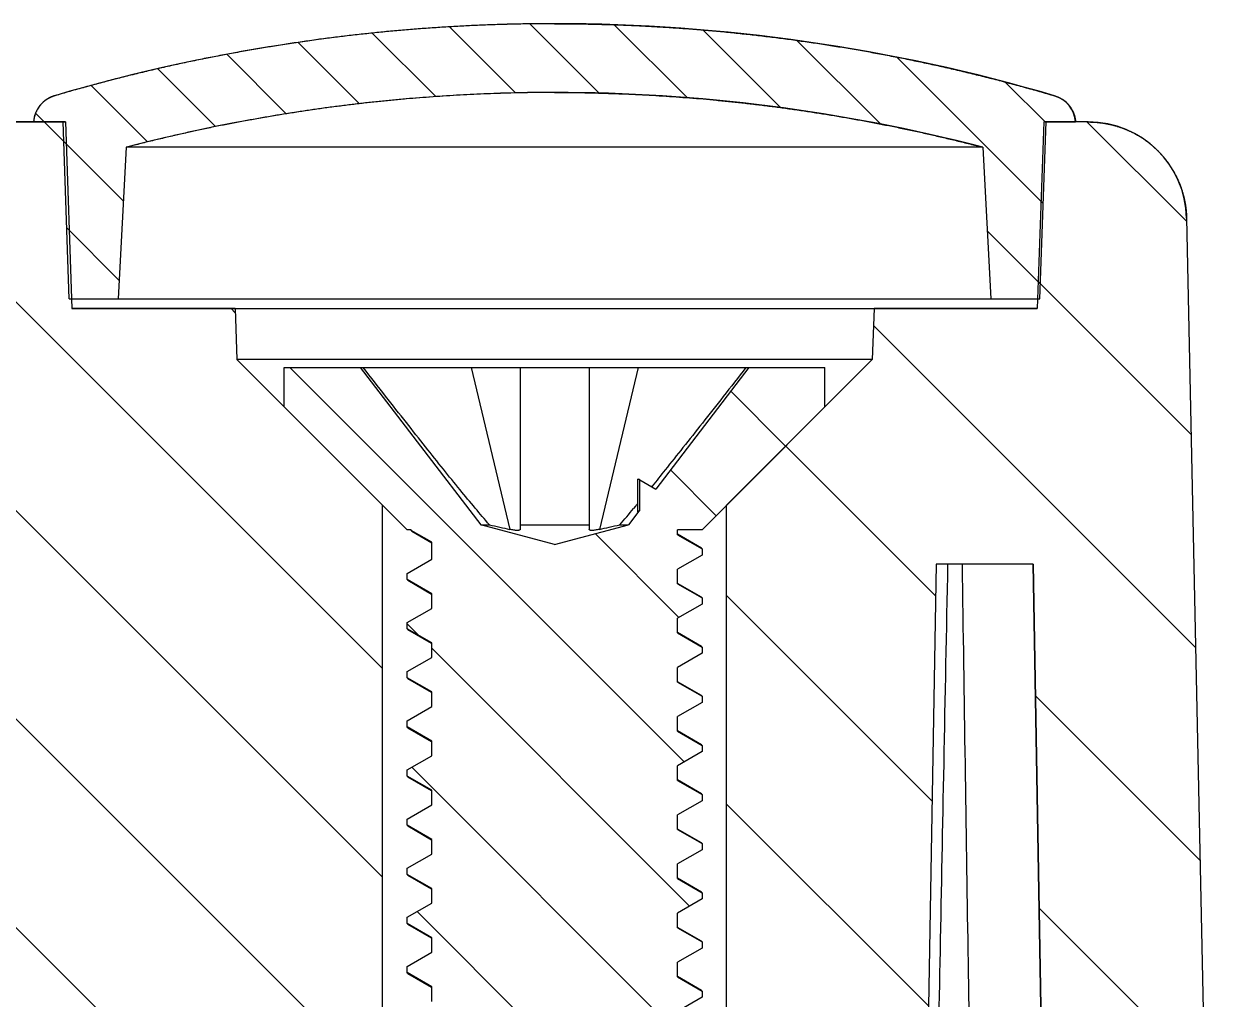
# Model space of a CAD drawing. Header units: millimetres. Extents: x 1034 to 1636, y -2154 to -1937.
# Drawn here: x 1576.91 to 1588.97, y -2090.24 to -2080.31 of the extents above; entities that cross this region are included whole.
import ezdxf

# ---------------------------------------------------------------- set-up
doc = ezdxf.new("R2010")
doc.units = ezdxf.units.MM

msp = doc.modelspace()

# ---------------------------------------------------------------- hatches: boundary and pattern name
h = msp.add_hatch()
h.set_pattern_fill('DEFAULT__5', color=5, scale=0.6, angle=-45, style=0, pattern_type=0)
h.set_pattern_definition([(315, (1092.53877, -1138.53397), (0.42426407, 0.42426407), [])])
edge = h.paths.add_edge_path()
edge.add_spline(control_points=[(1582.307, -2080.314), (1580.582, -2080.314), (1578.875, -2080.56), (1577.221, -2081.048)], knot_values=[0, 0, 0, 0, 1, 1, 1, 1], weights=[1, 0.993175, 0.993175, 1], degree=3, periodic=0)
edge.add_spline(control_points=[(1582.307, -2080.314), (1584.031, -2080.314), (1585.738, -2080.56), (1587.392, -2081.048)], knot_values=[0, 0, 0, 0, 1, 1, 1, 1], weights=[1, 0.993175, 0.993175, 1], degree=3, periodic=0)
edge.add_spline(control_points=[(1587.392, -2081.048), (1587.516, -2081.084), (1587.597, -2081.185), (1587.607, -2081.314)], knot_values=[0, 0, 0, 0, 1, 1, 1, 1], weights=[1, 0.880922, 0.880922, 1], degree=3, periodic=0)
edge.add_line((1587.307, -2081.314), (1587.607, -2081.314))
edge.add_line((1587.244, -2083.114), (1587.307, -2081.314))
edge.add_line((1586.744, -2083.114), (1587.244, -2083.114))
edge.add_line((1586.663, -2081.572), (1586.744, -2083.114))
edge.add_spline(control_points=[(1582.307, -2081.014), (1583.778, -2081.014), (1585.238, -2081.201), (1586.663, -2081.572)], knot_values=[0, 0, 0, 0, 1, 1, 1, 1], weights=[1, 0.994608, 0.994608, 1], degree=3, periodic=0)
edge.add_spline(control_points=[(1582.307, -2081.014), (1580.835, -2081.014), (1579.375, -2081.201), (1577.95, -2081.572)], knot_values=[0, 0, 0, 0, 1, 1, 1, 1], weights=[1, 0.994608, 0.994608, 1], degree=3, periodic=0)
edge.add_line((1577.95, -2081.572), (1577.869, -2083.114))
edge.add_line((1577.369, -2083.114), (1577.869, -2083.114))
edge.add_line((1577.369, -2083.114), (1577.307, -2081.314))
edge.add_line((1577.007, -2081.314), (1577.307, -2081.314))
edge.add_spline(control_points=[(1577.221, -2081.048), (1577.097, -2081.084), (1577.016, -2081.185), (1577.007, -2081.314)], knot_values=[0, 0, 0, 0, 1, 1, 1, 1], weights=[1, 0.880922, 0.880922, 1], degree=3, periodic=0)
h = msp.add_hatch()
h.set_pattern_fill('DEFAULT__9', color=5, scale=1.5, angle=-45, style=0, pattern_type=0)
h.set_pattern_definition([(315, (1092.5388, -1138.534), (1.0606602, 1.0606602), [])])
edge = h.paths.add_edge_path()
edge.add_line((1588.967, -2093.314), (1587.307, -2093.314))
edge.add_line((1587.176, -2085.814), (1587.307, -2093.314))
edge.add_line((1587.176, -2085.814), (1586.187, -2085.814))
edge.add_line((1586.187, -2085.814), (1586.057, -2093.314))
edge.add_line((1586.057, -2093.314), (1584.057, -2093.314))
edge.add_line((1584.057, -2093.314), (1584.057, -2085.214))
edge.add_line((1584.057, -2085.214), (1585.538, -2083.732))
edge.add_line((1585.557, -2083.214), (1585.538, -2083.732))
edge.add_line((1587.216, -2083.214), (1585.557, -2083.214))
edge.add_line((1587.282, -2081.314), (1587.216, -2083.214))
edge.add_line((1587.736, -2081.314), (1587.282, -2081.314))
edge.add_spline(control_points=[(1587.736, -2081.314), (1588.312, -2081.314), (1588.724, -2081.717), (1588.736, -2082.293)], knot_values=[0, 0, 0, 0, 1, 1, 1, 1], weights=[1, 0.809648, 0.809648, 1], degree=3, periodic=0)
edge.add_line((1588.736, -2082.293), (1588.967, -2093.314))
edge = h.paths.add_edge_path()
edge.add_line((1580.557, -2093.314), (1579.407, -2093.314))
edge.add_line((1579.363, -2090.814), (1579.407, -2093.314))
edge.add_line((1579.363, -2090.814), (1577.75, -2090.814))
edge.add_line((1577.75, -2090.814), (1577.707, -2093.314))
edge.add_line((1577.707, -2093.314), (1576.807, -2093.314))
edge.add_line((1576.724, -2083.814), (1576.807, -2093.314))
edge.add_line((1576.724, -2083.814), (1574.957, -2083.814))
edge.add_line((1574.957, -2083.814), (1574.957, -2081.314))
edge.add_line((1577.331, -2081.314), (1574.957, -2081.314))
edge.add_line((1577.331, -2081.314), (1577.397, -2083.214))
edge.add_line((1579.057, -2083.214), (1577.397, -2083.214))
edge.add_line((1579.057, -2083.214), (1579.075, -2083.732))
edge.add_line((1580.557, -2085.214), (1579.075, -2083.732))
edge.add_line((1580.557, -2093.314), (1580.557, -2085.214))
edge = h.paths.add_edge_path()
edge.add_line((1574.957, -2083.814), (1574.957, -2081.314))
edge.add_line((1574.957, -2083.814), (1574.957, -2081.314))
edge = h.paths.add_edge_path()
edge.add_line((1574.957, -2081.314), (1555.807, -2081.314))
edge.add_line((1574.957, -2083.814), (1574.957, -2081.314))
edge.add_line((1574.957, -2083.814), (1555.807, -2083.814))
edge.add_line((1555.807, -2083.814), (1555.807, -2081.314))
edge = h.paths.add_edge_path()
edge.add_line((1555.807, -2083.814), (1555.807, -2081.314))
edge.add_line((1555.807, -2083.814), (1555.807, -2081.314))
edge = h.paths.add_edge_path()
edge.add_line((1502.647, -2093.314), (1504.207, -2093.314))
edge.add_line((1502.877, -2082.293), (1502.647, -2093.314))
edge.add_spline(control_points=[(1503.877, -2081.314), (1503.301, -2081.314), (1502.889, -2081.717), (1502.877, -2082.293)], knot_values=[0, 0, 0, 0, 1, 1, 1, 1], weights=[1, 0.809648, 0.809648, 1], degree=3, periodic=0)
edge.add_line((1503.877, -2081.314), (1555.807, -2081.314))
edge.add_line((1555.807, -2083.814), (1555.807, -2081.314))
edge.add_line((1506.889, -2083.814), (1555.807, -2083.814))
edge.add_line((1506.889, -2083.814), (1506.807, -2093.314))
edge.add_line((1505.907, -2093.314), (1506.807, -2093.314))
edge.add_line((1505.863, -2090.814), (1505.907, -2093.314))
edge.add_line((1504.25, -2090.814), (1505.863, -2090.814))
edge.add_line((1504.25, -2090.814), (1504.207, -2093.314))
h = msp.add_hatch()
h.set_pattern_fill('DEFAULT__6', color=5, angle=-45, style=0, pattern_type=0)
h.set_pattern_definition([(315, (1092.5388, -1138.534), (0.7071068, 0.7071068), [])])
edge = h.paths.add_edge_path()
edge.add_line((1581.357, -2099.814), (1583.257, -2099.814))
edge.add_line((1580.9, -2099.358), (1581.357, -2099.814))
edge.add_line((1580.9, -2099.358), (1581.057, -2099.268))
edge.add_line((1581.057, -2099.268), (1581.057, -2099.115))
edge.add_line((1581.057, -2099.115), (1580.807, -2098.971))
edge.add_line((1580.807, -2098.971), (1580.807, -2098.908))
edge.add_line((1580.807, -2098.908), (1581.057, -2098.764))
edge.add_line((1581.057, -2098.764), (1581.057, -2098.615))
edge.add_line((1581.057, -2098.615), (1580.807, -2098.471))
edge.add_line((1580.807, -2098.471), (1580.807, -2098.408))
edge.add_line((1580.807, -2098.408), (1581.057, -2098.264))
edge.add_line((1581.057, -2098.264), (1581.057, -2098.115))
edge.add_line((1581.057, -2098.115), (1580.807, -2097.971))
edge.add_line((1580.807, -2097.971), (1580.807, -2097.908))
edge.add_line((1580.807, -2097.908), (1581.057, -2097.764))
edge.add_line((1581.057, -2097.764), (1581.057, -2097.615))
edge.add_line((1581.057, -2097.615), (1580.807, -2097.471))
edge.add_line((1580.807, -2097.471), (1580.807, -2097.408))
edge.add_line((1580.807, -2097.408), (1581.057, -2097.264))
edge.add_line((1581.057, -2097.264), (1581.057, -2097.115))
edge.add_line((1581.057, -2097.115), (1580.807, -2096.971))
edge.add_line((1580.807, -2096.971), (1580.807, -2096.908))
edge.add_line((1580.807, -2096.908), (1581.057, -2096.764))
edge.add_line((1581.057, -2096.764), (1581.057, -2096.615))
edge.add_line((1581.057, -2096.615), (1580.807, -2096.471))
edge.add_line((1580.807, -2096.471), (1580.807, -2096.408))
edge.add_line((1580.807, -2096.408), (1581.057, -2096.264))
edge.add_line((1581.057, -2096.264), (1581.057, -2096.115))
edge.add_line((1581.057, -2096.115), (1580.807, -2095.971))
edge.add_line((1580.807, -2095.971), (1580.807, -2095.908))
edge.add_line((1580.807, -2095.908), (1581.057, -2095.764))
edge.add_line((1581.057, -2095.764), (1581.057, -2095.615))
edge.add_line((1581.057, -2095.615), (1580.807, -2095.471))
edge.add_line((1580.807, -2095.471), (1580.807, -2095.408))
edge.add_line((1580.807, -2095.408), (1581.057, -2095.264))
edge.add_line((1581.057, -2095.264), (1581.057, -2095.115))
edge.add_line((1581.057, -2095.115), (1580.807, -2094.971))
edge.add_line((1580.807, -2094.971), (1580.807, -2094.908))
edge.add_line((1580.807, -2094.908), (1581.057, -2094.764))
edge.add_line((1581.057, -2094.764), (1581.057, -2094.615))
edge.add_line((1581.057, -2094.615), (1580.807, -2094.471))
edge.add_line((1580.807, -2094.471), (1580.807, -2094.408))
edge.add_line((1580.807, -2094.408), (1581.057, -2094.264))
edge.add_line((1581.057, -2094.264), (1581.057, -2094.115))
edge.add_line((1581.057, -2094.115), (1580.807, -2093.971))
edge.add_line((1580.807, -2093.971), (1580.807, -2093.908))
edge.add_line((1580.807, -2093.908), (1581.057, -2093.764))
edge.add_line((1581.057, -2093.764), (1581.057, -2093.615))
edge.add_line((1581.057, -2093.615), (1580.807, -2093.471))
edge.add_line((1580.807, -2093.471), (1580.807, -2093.408))
edge.add_line((1580.807, -2093.408), (1581.057, -2093.264))
edge.add_line((1581.057, -2093.264), (1581.057, -2093.115))
edge.add_line((1581.057, -2093.115), (1580.807, -2092.971))
edge.add_line((1580.807, -2092.971), (1580.807, -2092.908))
edge.add_line((1580.807, -2092.908), (1581.057, -2092.764))
edge.add_line((1581.057, -2092.764), (1581.057, -2092.615))
edge.add_line((1581.057, -2092.615), (1580.807, -2092.471))
edge.add_line((1580.807, -2092.471), (1580.807, -2092.408))
edge.add_line((1580.807, -2092.408), (1581.057, -2092.264))
edge.add_line((1581.057, -2092.264), (1581.057, -2092.115))
edge.add_line((1581.057, -2092.115), (1580.807, -2091.971))
edge.add_line((1580.807, -2091.971), (1580.807, -2091.908))
edge.add_line((1580.807, -2091.908), (1581.057, -2091.764))
edge.add_line((1581.057, -2091.764), (1581.057, -2091.615))
edge.add_line((1581.057, -2091.615), (1580.807, -2091.471))
edge.add_line((1580.807, -2091.471), (1580.807, -2091.408))
edge.add_line((1580.807, -2091.408), (1581.057, -2091.264))
edge.add_line((1581.057, -2091.264), (1581.057, -2091.115))
edge.add_line((1581.057, -2091.115), (1580.807, -2090.971))
edge.add_line((1580.807, -2090.971), (1580.807, -2090.908))
edge.add_line((1580.807, -2090.908), (1581.057, -2090.764))
edge.add_line((1581.057, -2090.764), (1581.057, -2090.615))
edge.add_line((1581.057, -2090.615), (1580.807, -2090.471))
edge.add_line((1580.807, -2090.471), (1580.807, -2090.408))
edge.add_line((1580.807, -2090.408), (1581.057, -2090.264))
edge.add_line((1581.057, -2090.264), (1581.057, -2090.115))
edge.add_line((1581.057, -2090.115), (1580.807, -2089.971))
edge.add_line((1580.807, -2089.971), (1580.807, -2089.908))
edge.add_line((1580.807, -2089.908), (1581.057, -2089.764))
edge.add_line((1581.057, -2089.764), (1581.057, -2089.615))
edge.add_line((1581.057, -2089.615), (1580.807, -2089.471))
edge.add_line((1580.807, -2089.471), (1580.807, -2089.408))
edge.add_line((1580.807, -2089.408), (1581.057, -2089.264))
edge.add_line((1581.057, -2089.264), (1581.057, -2089.115))
edge.add_line((1581.057, -2089.115), (1580.807, -2088.971))
edge.add_line((1580.807, -2088.971), (1580.807, -2088.908))
edge.add_line((1580.807, -2088.908), (1581.057, -2088.764))
edge.add_line((1581.057, -2088.764), (1581.057, -2088.615))
edge.add_line((1581.057, -2088.615), (1580.807, -2088.471))
edge.add_line((1580.807, -2088.471), (1580.807, -2088.408))
edge.add_line((1580.807, -2088.408), (1581.057, -2088.264))
edge.add_line((1581.057, -2088.264), (1581.057, -2088.115))
edge.add_line((1581.057, -2088.115), (1580.807, -2087.971))
edge.add_line((1580.807, -2087.971), (1580.807, -2087.908))
edge.add_line((1580.807, -2087.908), (1581.057, -2087.764))
edge.add_line((1581.057, -2087.764), (1581.057, -2087.615))
edge.add_line((1581.057, -2087.615), (1580.807, -2087.471))
edge.add_line((1580.807, -2087.471), (1580.807, -2087.408))
edge.add_line((1580.807, -2087.408), (1581.057, -2087.264))
edge.add_line((1581.057, -2087.264), (1581.057, -2087.115))
edge.add_line((1581.057, -2087.115), (1580.807, -2086.971))
edge.add_line((1580.807, -2086.971), (1580.807, -2086.908))
edge.add_line((1580.807, -2086.908), (1581.057, -2086.764))
edge.add_line((1581.057, -2086.764), (1581.057, -2086.615))
edge.add_line((1581.057, -2086.615), (1580.807, -2086.471))
edge.add_line((1580.807, -2086.471), (1580.807, -2086.408))
edge.add_line((1580.807, -2086.408), (1581.057, -2086.264))
edge.add_line((1581.057, -2086.264), (1581.057, -2086.115))
edge.add_line((1581.057, -2086.115), (1580.807, -2085.971))
edge.add_line((1580.807, -2085.971), (1580.807, -2085.908))
edge.add_line((1580.807, -2085.908), (1581.057, -2085.764))
edge.add_line((1581.057, -2085.764), (1581.057, -2085.591))
edge.add_line((1581.057, -2085.591), (1580.848, -2085.471))
edge.add_line((1580.848, -2085.471), (1580.848, -2085.464))
edge.add_line((1580.848, -2085.464), (1580.807, -2085.464))
edge.add_line((1579.557, -2084.214), (1580.807, -2085.464))
edge.add_line((1579.557, -2084.214), (1579.557, -2083.814))
edge.add_line((1579.557, -2083.814), (1580.33, -2083.814))
edge.add_line((1580.33, -2083.814), (1581.557, -2085.413))
edge.add_line((1582.307, -2085.614), (1581.557, -2085.413))
edge.add_line((1582.307, -2085.614), (1583.057, -2085.413))
edge.add_line((1583.174, -2085.261), (1583.057, -2085.413))
edge.add_line((1583.174, -2085.261), (1583.174, -2084.956))
edge.add_line((1583.174, -2084.956), (1583.336, -2085.05))
edge.add_line((1584.284, -2083.814), (1583.336, -2085.05))
edge.add_line((1584.284, -2083.814), (1585.057, -2083.814))
edge.add_line((1585.057, -2084.214), (1585.057, -2083.814))
edge.add_line((1585.057, -2084.214), (1583.807, -2085.464))
edge.add_line((1583.807, -2085.464), (1583.557, -2085.464))
edge.add_line((1583.557, -2085.514), (1583.557, -2085.464))
edge.add_line((1583.557, -2085.514), (1583.807, -2085.658))
edge.add_line((1583.807, -2085.658), (1583.807, -2085.721))
edge.add_line((1583.807, -2085.721), (1583.557, -2085.865))
edge.add_line((1583.557, -2086.014), (1583.557, -2085.865))
edge.add_line((1583.557, -2086.014), (1583.807, -2086.158))
edge.add_line((1583.807, -2086.158), (1583.807, -2086.221))
edge.add_line((1583.807, -2086.221), (1583.557, -2086.365))
edge.add_line((1583.557, -2086.514), (1583.557, -2086.365))
edge.add_line((1583.557, -2086.514), (1583.807, -2086.658))
edge.add_line((1583.807, -2086.658), (1583.807, -2086.721))
edge.add_line((1583.807, -2086.721), (1583.557, -2086.865))
edge.add_line((1583.557, -2087.014), (1583.557, -2086.865))
edge.add_line((1583.557, -2087.014), (1583.807, -2087.158))
edge.add_line((1583.807, -2087.158), (1583.807, -2087.221))
edge.add_line((1583.807, -2087.221), (1583.557, -2087.365))
edge.add_line((1583.557, -2087.514), (1583.557, -2087.365))
edge.add_line((1583.557, -2087.514), (1583.807, -2087.658))
edge.add_line((1583.807, -2087.658), (1583.807, -2087.721))
edge.add_line((1583.807, -2087.721), (1583.557, -2087.865))
edge.add_line((1583.557, -2088.014), (1583.557, -2087.865))
edge.add_line((1583.557, -2088.014), (1583.807, -2088.158))
edge.add_line((1583.807, -2088.158), (1583.807, -2088.221))
edge.add_line((1583.807, -2088.221), (1583.557, -2088.365))
edge.add_line((1583.557, -2088.514), (1583.557, -2088.365))
edge.add_line((1583.557, -2088.514), (1583.807, -2088.658))
edge.add_line((1583.807, -2088.658), (1583.807, -2088.721))
edge.add_line((1583.807, -2088.721), (1583.557, -2088.865))
edge.add_line((1583.557, -2089.014), (1583.557, -2088.865))
edge.add_line((1583.557, -2089.014), (1583.807, -2089.158))
edge.add_line((1583.807, -2089.158), (1583.807, -2089.221))
edge.add_line((1583.807, -2089.221), (1583.557, -2089.365))
edge.add_line((1583.557, -2089.514), (1583.557, -2089.365))
edge.add_line((1583.557, -2089.514), (1583.807, -2089.658))
edge.add_line((1583.807, -2089.658), (1583.807, -2089.721))
edge.add_line((1583.807, -2089.721), (1583.557, -2089.865))
edge.add_line((1583.557, -2090.014), (1583.557, -2089.865))
edge.add_line((1583.557, -2090.014), (1583.807, -2090.158))
edge.add_line((1583.807, -2090.158), (1583.807, -2090.221))
edge.add_line((1583.807, -2090.221), (1583.557, -2090.365))
edge.add_line((1583.557, -2090.514), (1583.557, -2090.365))
edge.add_line((1583.557, -2090.514), (1583.807, -2090.658))
edge.add_line((1583.807, -2090.658), (1583.807, -2090.721))
edge.add_line((1583.807, -2090.721), (1583.557, -2090.865))
edge.add_line((1583.557, -2091.014), (1583.557, -2090.865))
edge.add_line((1583.557, -2091.014), (1583.807, -2091.158))
edge.add_line((1583.807, -2091.158), (1583.807, -2091.221))
edge.add_line((1583.807, -2091.221), (1583.557, -2091.365))
edge.add_line((1583.557, -2091.514), (1583.557, -2091.365))
edge.add_line((1583.557, -2091.514), (1583.807, -2091.658))
edge.add_line((1583.807, -2091.658), (1583.807, -2091.721))
edge.add_line((1583.807, -2091.721), (1583.557, -2091.865))
edge.add_line((1583.557, -2092.014), (1583.557, -2091.865))
edge.add_line((1583.557, -2092.014), (1583.807, -2092.158))
edge.add_line((1583.807, -2092.158), (1583.807, -2092.221))
edge.add_line((1583.807, -2092.221), (1583.557, -2092.365))
edge.add_line((1583.557, -2092.514), (1583.557, -2092.365))
edge.add_line((1583.557, -2092.514), (1583.807, -2092.658))
edge.add_line((1583.807, -2092.658), (1583.807, -2092.721))
edge.add_line((1583.807, -2092.721), (1583.557, -2092.865))
edge.add_line((1583.557, -2093.014), (1583.557, -2092.865))
edge.add_line((1583.557, -2093.014), (1583.807, -2093.158))
edge.add_line((1583.807, -2093.158), (1583.807, -2093.221))
edge.add_line((1583.807, -2093.221), (1583.557, -2093.365))
edge.add_line((1583.557, -2093.514), (1583.557, -2093.365))
edge.add_line((1583.557, -2093.514), (1583.807, -2093.658))
edge.add_line((1583.807, -2093.658), (1583.807, -2093.721))
edge.add_line((1583.807, -2093.721), (1583.557, -2093.865))
edge.add_line((1583.557, -2094.014), (1583.557, -2093.865))
edge.add_line((1583.557, -2094.014), (1583.807, -2094.158))
edge.add_line((1583.807, -2094.158), (1583.807, -2094.221))
edge.add_line((1583.807, -2094.221), (1583.557, -2094.365))
edge.add_line((1583.557, -2094.514), (1583.557, -2094.365))
edge.add_line((1583.557, -2094.514), (1583.807, -2094.658))
edge.add_line((1583.807, -2094.658), (1583.807, -2094.721))
edge.add_line((1583.807, -2094.721), (1583.557, -2094.865))
edge.add_line((1583.557, -2095.014), (1583.557, -2094.865))
edge.add_line((1583.557, -2095.014), (1583.807, -2095.158))
edge.add_line((1583.807, -2095.158), (1583.807, -2095.221))
edge.add_line((1583.807, -2095.221), (1583.557, -2095.365))
edge.add_line((1583.557, -2095.514), (1583.557, -2095.365))
edge.add_line((1583.557, -2095.514), (1583.807, -2095.658))
edge.add_line((1583.807, -2095.658), (1583.807, -2095.721))
edge.add_line((1583.807, -2095.721), (1583.557, -2095.865))
edge.add_line((1583.557, -2096.014), (1583.557, -2095.865))
edge.add_line((1583.557, -2096.014), (1583.807, -2096.158))
edge.add_line((1583.807, -2096.158), (1583.807, -2096.221))
edge.add_line((1583.807, -2096.221), (1583.557, -2096.365))
edge.add_line((1583.557, -2096.514), (1583.557, -2096.365))
edge.add_line((1583.557, -2096.514), (1583.807, -2096.658))
edge.add_line((1583.807, -2096.658), (1583.807, -2096.721))
edge.add_line((1583.807, -2096.721), (1583.557, -2096.865))
edge.add_line((1583.557, -2097.014), (1583.557, -2096.865))
edge.add_line((1583.557, -2097.014), (1583.807, -2097.158))
edge.add_line((1583.807, -2097.158), (1583.807, -2097.221))
edge.add_line((1583.807, -2097.221), (1583.557, -2097.365))
edge.add_line((1583.557, -2097.514), (1583.557, -2097.365))
edge.add_line((1583.557, -2097.514), (1583.807, -2097.658))
edge.add_line((1583.807, -2097.658), (1583.807, -2097.721))
edge.add_line((1583.807, -2097.721), (1583.557, -2097.865))
edge.add_line((1583.557, -2098.014), (1583.557, -2097.865))
edge.add_line((1583.557, -2098.014), (1583.807, -2098.158))
edge.add_line((1583.807, -2098.158), (1583.807, -2098.221))
edge.add_line((1583.807, -2098.221), (1583.557, -2098.365))
edge.add_line((1583.557, -2098.514), (1583.557, -2098.365))
edge.add_line((1583.557, -2098.514), (1583.807, -2098.658))
edge.add_line((1583.807, -2098.658), (1583.807, -2098.721))
edge.add_line((1583.807, -2098.721), (1583.557, -2098.865))
edge.add_line((1583.557, -2099.014), (1583.557, -2098.865))
edge.add_line((1583.557, -2099.014), (1583.807, -2099.158))
edge.add_line((1583.807, -2099.158), (1583.807, -2099.221))
edge.add_line((1583.807, -2099.221), (1583.557, -2099.365))
edge.add_line((1583.557, -2099.514), (1583.557, -2099.365))
edge.add_line((1583.557, -2099.514), (1583.257, -2099.814))

# ---------------------------------------------------------------- linework, layer by layer
at = {"color": 7}
for p, q in [((1503.877, -2081.314), (1577.331, -2081.314)), ((1577.331, -2081.314), (1574.957, -2081.314)), ((1577.007, -2081.314), (1577.307, -2081.314)), ((1577.369, -2083.114), (1577.307, -2081.314)), ((1577.369, -2083.114), (1577.307, -2081.314)), ((1577.331, -2081.314), (1577.397, -2083.214)), ((1577.331, -2081.314), (1577.397, -2083.214)), ((1587.282, -2081.314), (1587.216, -2083.214)), ((1587.282, -2081.314), (1587.216, -2083.214)), ((1587.244, -2083.114), (1587.307, -2081.314)), ((1587.244, -2083.114), (1587.307, -2081.314)), ((1587.736, -2081.314), (1587.282, -2081.314)), ((1587.736, -2081.314), (1587.282, -2081.314)), ((1587.307, -2081.314), (1587.607, -2081.314)), ((1577.95, -2081.572), (1577.869, -2083.114)), ((1577.95, -2081.572), (1577.869, -2083.114)), ((1586.663, -2081.572), (1577.95, -2081.572)), ((1586.663, -2081.572), (1586.744, -2083.114)), ((1586.663, -2081.572), (1586.744, -2083.114)), ((1588.736, -2082.293), (1588.967, -2093.314)), ((1588.736, -2082.293), (1588.967, -2093.314)), ((1577.369, -2083.114), (1587.244, -2083.114)), ((1577.369, -2083.114), (1577.869, -2083.114)), ((1586.744, -2083.114), (1587.244, -2083.114)), ((1577.397, -2083.214), (1587.216, -2083.214)), ((1579.057, -2083.214), (1577.397, -2083.214)), ((1579.057, -2083.214), (1579.075, -2083.732)), ((1579.057, -2083.214), (1579.075, -2083.732)), ((1585.557, -2083.214), (1585.538, -2083.732)), ((1585.557, -2083.214), (1585.538, -2083.732)), ((1587.216, -2083.214), (1585.557, -2083.214)), ((1585.538, -2083.732), (1579.075, -2083.732)), ((1579.075, -2083.732), (1580.807, -2085.464)), ((1580.557, -2085.214), (1579.075, -2083.732)), ((1579.557, -2084.214), (1579.557, -2083.814)), ((1579.557, -2083.814), (1585.057, -2083.814)), ((1579.557, -2083.814), (1580.33, -2083.814)), ((1579.557, -2084.214), (1579.557, -2083.814)), ((1580.33, -2083.814), (1581.557, -2085.413)), ((1580.33, -2083.814), (1581.557, -2085.413)), ((1581.457, -2083.814), (1581.851, -2085.46)), ((1581.957, -2083.814), (1581.957, -2085.46)), ((1582.657, -2083.814), (1582.657, -2085.46)), ((1583.157, -2083.814), (1582.762, -2085.46)), ((1584.284, -2083.814), (1583.336, -2085.05)), ((1584.284, -2083.814), (1583.336, -2085.05)), ((1585.538, -2083.732), (1583.807, -2085.464)), ((1584.057, -2085.214), (1585.538, -2083.732)), ((1584.284, -2083.814), (1585.057, -2083.814)), ((1585.057, -2084.214), (1585.057, -2083.814)), ((1585.057, -2084.214), (1585.057, -2083.814)), ((1579.557, -2084.214), (1580.807, -2085.464)), ((1585.057, -2084.214), (1583.807, -2085.464)), ((1583.152, -2085.283), (1583.152, -2084.948)), ((1583.174, -2085.261), (1583.174, -2084.956)), ((1583.174, -2084.956), (1583.336, -2085.05)), ((1583.174, -2084.956), (1583.336, -2085.05)), ((1583.174, -2085.261), (1583.174, -2084.956)), ((1583.299, -2085.02), (1583.294, -2085.025)), ((1580.557, -2093.314), (1580.557, -2085.214)), ((1580.557, -2093.314), (1580.557, -2085.214)), ((1583.174, -2085.261), (1583.057, -2085.413)), ((1583.174, -2085.261), (1583.057, -2085.413)), ((1583.13, -2085.225), (1583.11, -2085.248)), ((1584.057, -2093.314), (1584.057, -2085.214)), ((1584.057, -2093.314), (1584.057, -2085.214)), ((1581.557, -2085.413), (1581.643, -2085.413)), ((1582.307, -2085.614), (1581.557, -2085.413)), ((1582.307, -2085.614), (1581.557, -2085.413)), ((1581.957, -2085.413), (1582.657, -2085.413)), ((1582.307, -2085.614), (1583.057, -2085.413)), ((1582.307, -2085.614), (1583.057, -2085.413)), ((1582.97, -2085.413), (1583.057, -2085.413)), ((1580.848, -2085.464), (1580.807, -2085.464)), ((1580.848, -2085.464), (1580.807, -2085.464)), ((1580.848, -2085.471), (1580.848, -2085.464)), ((1580.848, -2085.471), (1580.848, -2085.464)), ((1581.057, -2085.591), (1580.848, -2085.471)), ((1581.057, -2085.591), (1580.848, -2085.471)), ((1580.854, -2085.48), (1580.848, -2085.472)), ((1580.854, -2085.48), (1581.057, -2085.597)), ((1583.557, -2085.514), (1583.557, -2085.464)), ((1583.807, -2085.464), (1583.557, -2085.464)), ((1583.557, -2085.514), (1583.557, -2085.464)), ((1583.807, -2085.464), (1583.557, -2085.464)), ((1583.557, -2085.514), (1583.807, -2085.658)), ((1583.557, -2085.514), (1583.807, -2085.658)), ((1583.8, -2085.651), (1583.558, -2085.51)), ((1581.057, -2085.764), (1581.057, -2085.591)), ((1581.057, -2085.764), (1581.057, -2085.591)), ((1583.807, -2085.658), (1583.8, -2085.651)), ((1580.807, -2085.908), (1581.057, -2085.764)), ((1580.807, -2085.908), (1581.057, -2085.764)), ((1583.807, -2085.721), (1583.557, -2085.865)), ((1583.807, -2085.721), (1583.557, -2085.865)), ((1583.807, -2085.658), (1583.807, -2085.721)), ((1583.807, -2085.658), (1583.807, -2085.721)), ((1583.557, -2086.014), (1583.557, -2085.865)), ((1583.557, -2086.014), (1583.557, -2085.865)), ((1586.187, -2085.814), (1586.057, -2093.314)), ((1586.187, -2085.814), (1586.057, -2093.314)), ((1587.176, -2085.814), (1586.187, -2085.814)), ((1587.176, -2085.814), (1586.187, -2085.814)), ((1587.307, -2093.314), (1587.176, -2085.814)), ((1587.176, -2085.814), (1587.307, -2093.314)), ((1580.807, -2085.971), (1580.807, -2085.908)), ((1580.807, -2085.971), (1580.807, -2085.908)), ((1581.057, -2086.115), (1580.807, -2085.971)), ((1580.813, -2085.978), (1580.807, -2085.971)), ((1581.057, -2086.115), (1580.807, -2085.971)), ((1580.813, -2085.978), (1581.055, -2086.118)), ((1583.557, -2086.014), (1583.807, -2086.158)), ((1583.557, -2086.014), (1583.807, -2086.158)), ((1583.8, -2086.151), (1583.558, -2086.01)), ((1581.057, -2086.264), (1581.057, -2086.115)), ((1581.057, -2086.264), (1581.057, -2086.115)), ((1583.807, -2086.221), (1583.557, -2086.365)), ((1583.807, -2086.221), (1583.557, -2086.365)), ((1583.807, -2086.158), (1583.8, -2086.151)), ((1583.807, -2086.158), (1583.807, -2086.221)), ((1583.807, -2086.158), (1583.807, -2086.221)), ((1580.807, -2086.408), (1581.057, -2086.264)), ((1580.807, -2086.408), (1581.057, -2086.264)), ((1583.557, -2086.514), (1583.557, -2086.365)), ((1583.557, -2086.514), (1583.557, -2086.365)), ((1580.807, -2086.471), (1580.807, -2086.408)), ((1580.807, -2086.471), (1580.807, -2086.408)), ((1581.057, -2086.615), (1580.807, -2086.471)), ((1580.813, -2086.478), (1580.807, -2086.471)), ((1581.057, -2086.615), (1580.807, -2086.471)), ((1580.813, -2086.478), (1581.055, -2086.618)), ((1581.057, -2086.764), (1581.057, -2086.615)), ((1581.057, -2086.764), (1581.057, -2086.615)), ((1583.557, -2086.514), (1583.807, -2086.658)), ((1583.557, -2086.514), (1583.807, -2086.658)), ((1583.8, -2086.651), (1583.558, -2086.51)), ((1583.807, -2086.721), (1583.557, -2086.865)), ((1583.807, -2086.721), (1583.557, -2086.865)), ((1583.807, -2086.658), (1583.8, -2086.651)), ((1583.807, -2086.658), (1583.807, -2086.721)), ((1583.807, -2086.658), (1583.807, -2086.721)), ((1580.807, -2086.908), (1581.057, -2086.764)), ((1580.807, -2086.908), (1581.057, -2086.764)), ((1580.807, -2086.971), (1580.807, -2086.908)), ((1580.807, -2086.971), (1580.807, -2086.908)), ((1581.057, -2087.115), (1580.807, -2086.971)), ((1580.813, -2086.978), (1580.807, -2086.971)), ((1581.057, -2087.115), (1580.807, -2086.971)), ((1580.813, -2086.978), (1581.055, -2087.118)), ((1583.557, -2087.014), (1583.557, -2086.865)), ((1583.557, -2087.014), (1583.557, -2086.865)), ((1583.557, -2087.014), (1583.807, -2087.158)), ((1583.557, -2087.014), (1583.807, -2087.158)), ((1583.8, -2087.151), (1583.558, -2087.01)), ((1581.057, -2087.264), (1581.057, -2087.115)), ((1581.057, -2087.264), (1581.057, -2087.115)), ((1583.807, -2087.221), (1583.557, -2087.365)), ((1583.807, -2087.221), (1583.557, -2087.365)), ((1583.807, -2087.158), (1583.8, -2087.151)), ((1583.807, -2087.158), (1583.807, -2087.221)), ((1583.807, -2087.158), (1583.807, -2087.221)), ((1580.807, -2087.408), (1581.057, -2087.264)), ((1580.807, -2087.408), (1581.057, -2087.264)), ((1580.807, -2087.471), (1580.807, -2087.408)), ((1580.807, -2087.471), (1580.807, -2087.408)), ((1583.557, -2087.514), (1583.557, -2087.365)), ((1583.557, -2087.514), (1583.557, -2087.365)), ((1581.057, -2087.615), (1580.807, -2087.471)), ((1580.813, -2087.478), (1580.807, -2087.471)), ((1581.057, -2087.615), (1580.807, -2087.471)), ((1580.813, -2087.478), (1581.055, -2087.618)), ((1583.557, -2087.514), (1583.807, -2087.658)), ((1583.557, -2087.514), (1583.807, -2087.658)), ((1583.8, -2087.651), (1583.558, -2087.51)), ((1581.057, -2087.764), (1581.057, -2087.615)), ((1581.057, -2087.764), (1581.057, -2087.615)), ((1583.807, -2087.658), (1583.8, -2087.651)), ((1583.807, -2087.658), (1583.807, -2087.721)), ((1583.807, -2087.658), (1583.807, -2087.721)), ((1580.807, -2087.908), (1581.057, -2087.764)), ((1580.807, -2087.908), (1581.057, -2087.764)), ((1583.807, -2087.721), (1583.557, -2087.865)), ((1583.807, -2087.721), (1583.557, -2087.865)), ((1580.807, -2087.971), (1580.807, -2087.908)), ((1580.807, -2087.971), (1580.807, -2087.908)), ((1583.557, -2088.014), (1583.557, -2087.865)), ((1583.557, -2088.014), (1583.557, -2087.865)), ((1581.057, -2088.115), (1580.807, -2087.971)), ((1580.813, -2087.978), (1580.807, -2087.971)), ((1581.057, -2088.115), (1580.807, -2087.971)), ((1580.813, -2087.978), (1581.055, -2088.118)), ((1583.557, -2088.014), (1583.807, -2088.158)), ((1583.557, -2088.014), (1583.807, -2088.158)), ((1583.8, -2088.151), (1583.558, -2088.01)), ((1581.057, -2088.264), (1581.057, -2088.115)), ((1581.057, -2088.264), (1581.057, -2088.115)), ((1583.807, -2088.158), (1583.8, -2088.151)), ((1583.807, -2088.158), (1583.807, -2088.221)), ((1583.807, -2088.158), (1583.807, -2088.221)), ((1580.807, -2088.408), (1581.057, -2088.264)), ((1580.807, -2088.408), (1581.057, -2088.264)), ((1583.807, -2088.221), (1583.557, -2088.365)), ((1583.807, -2088.221), (1583.557, -2088.365)), ((1580.807, -2088.471), (1580.807, -2088.408)), ((1580.807, -2088.471), (1580.807, -2088.408)), ((1583.557, -2088.514), (1583.557, -2088.365)), ((1583.557, -2088.514), (1583.557, -2088.365)), ((1581.057, -2088.615), (1580.807, -2088.471)), ((1580.813, -2088.478), (1580.807, -2088.471)), ((1581.057, -2088.615), (1580.807, -2088.471)), ((1580.813, -2088.478), (1581.055, -2088.618)), ((1583.557, -2088.514), (1583.807, -2088.658)), ((1583.557, -2088.514), (1583.807, -2088.658)), ((1583.8, -2088.651), (1583.558, -2088.51)), ((1581.057, -2088.764), (1581.057, -2088.615)), ((1581.057, -2088.764), (1581.057, -2088.615)), ((1583.807, -2088.658), (1583.8, -2088.651)), ((1583.807, -2088.658), (1583.807, -2088.721)), ((1583.807, -2088.658), (1583.807, -2088.721)), ((1580.807, -2088.908), (1581.057, -2088.764)), ((1580.807, -2088.908), (1581.057, -2088.764)), ((1583.807, -2088.721), (1583.557, -2088.865)), ((1583.807, -2088.721), (1583.557, -2088.865)), ((1580.807, -2088.971), (1580.807, -2088.908)), ((1580.807, -2088.971), (1580.807, -2088.908)), ((1583.557, -2089.014), (1583.557, -2088.865)), ((1583.557, -2089.014), (1583.557, -2088.865)), ((1580.813, -2088.978), (1580.807, -2088.971)), ((1581.057, -2089.115), (1580.807, -2088.971)), ((1581.057, -2089.115), (1580.807, -2088.971)), ((1580.813, -2088.978), (1581.055, -2089.118)), ((1583.557, -2089.014), (1583.807, -2089.158)), ((1583.557, -2089.014), (1583.807, -2089.158)), ((1583.8, -2089.151), (1583.558, -2089.01)), ((1581.057, -2089.264), (1581.057, -2089.115)), ((1581.057, -2089.264), (1581.057, -2089.115)), ((1583.807, -2089.158), (1583.8, -2089.151)), ((1580.807, -2089.408), (1581.057, -2089.264)), ((1580.807, -2089.408), (1581.057, -2089.264)), ((1583.807, -2089.221), (1583.557, -2089.365)), ((1583.807, -2089.221), (1583.557, -2089.365)), ((1583.807, -2089.158), (1583.807, -2089.221)), ((1583.807, -2089.158), (1583.807, -2089.221)), ((1583.557, -2089.514), (1583.557, -2089.365)), ((1583.557, -2089.514), (1583.557, -2089.365)), ((1580.807, -2089.471), (1580.807, -2089.408)), ((1580.807, -2089.471), (1580.807, -2089.408)), ((1581.057, -2089.615), (1580.807, -2089.471)), ((1580.813, -2089.478), (1580.807, -2089.471)), ((1581.057, -2089.615), (1580.807, -2089.471)), ((1580.813, -2089.478), (1581.055, -2089.618)), ((1583.557, -2089.514), (1583.807, -2089.658)), ((1583.557, -2089.514), (1583.807, -2089.658)), ((1583.8, -2089.651), (1583.558, -2089.51)), ((1581.057, -2089.764), (1581.057, -2089.615)), ((1581.057, -2089.764), (1581.057, -2089.615)), ((1583.807, -2089.721), (1583.557, -2089.865)), ((1583.807, -2089.721), (1583.557, -2089.865)), ((1583.807, -2089.658), (1583.8, -2089.651)), ((1583.807, -2089.658), (1583.807, -2089.721)), ((1583.807, -2089.658), (1583.807, -2089.721)), ((1580.807, -2089.908), (1581.057, -2089.764)), ((1580.807, -2089.908), (1581.057, -2089.764)), ((1583.557, -2090.014), (1583.557, -2089.865)), ((1583.557, -2090.014), (1583.557, -2089.865)), ((1580.807, -2089.971), (1580.807, -2089.908)), ((1580.807, -2089.971), (1580.807, -2089.908)), ((1581.057, -2090.115), (1580.807, -2089.971)), ((1580.813, -2089.978), (1580.807, -2089.971)), ((1581.057, -2090.115), (1580.807, -2089.971)), ((1580.813, -2089.978), (1581.055, -2090.118)), ((1581.057, -2090.264), (1581.057, -2090.115)), ((1581.057, -2090.264), (1581.057, -2090.115)), ((1583.557, -2090.014), (1583.807, -2090.158)), ((1583.557, -2090.014), (1583.807, -2090.158)), ((1583.8, -2090.151), (1583.558, -2090.01)), ((1583.807, -2090.221), (1583.557, -2090.365)), ((1583.807, -2090.221), (1583.557, -2090.365)), ((1583.807, -2090.158), (1583.8, -2090.151)), ((1583.807, -2090.158), (1583.807, -2090.221)), ((1583.807, -2090.158), (1583.807, -2090.221))]:
    msp.add_line(p, q, dxfattribs=at)
for centre, radius, start, end in [((1582.307, -2098.314), 18, 73.5889, 106.4111), ((1577.306, -2081.335), 0.3, 106.4111, 175.9641), ((1582.307, -2098.314), 17.3, 75.4154, 104.5846), ((1587.307, -2081.335), 0.3, 4.0359, 73.5889), ((1587.736, -2082.314), 1, 1.2, 89.9987), ((1573.759, -2077.435), 12.186, 319.0997, 320.12), ((1569.415, -2073.789), 17.857, 320.1798, 320.2933)]:
    msp.add_arc(centre, radius, start, end, dxfattribs=at)
for points, start_tangent, end_tangent in [([(1582.307, -2080.314), (1582.146, -2080.315), (1581.985, -2080.317), (1581.824, -2080.321), (1581.664, -2080.326), (1581.503, -2080.332), (1581.342, -2080.34), (1581.181, -2080.35), (1581.02, -2080.36), (1580.86, -2080.373), (1580.699, -2080.386), (1580.538, -2080.401), (1580.378, -2080.418), (1580.218, -2080.436), (1580.057, -2080.455), (1579.897, -2080.476), (1579.738, -2080.499), (1579.578, -2080.522), (1579.418, -2080.548), (1579.259, -2080.574), (1579.1, -2080.602), (1578.942, -2080.632), (1578.783, -2080.662), (1578.625, -2080.695), (1578.468, -2080.728), (1578.311, -2080.763), (1578.154, -2080.8), (1577.997, -2080.838), (1577.841, -2080.877), (1577.685, -2080.918), (1577.53, -2080.96), (1577.375, -2081.003), (1577.221, -2081.048)], (-1, 0), (-0.959259, -0.282528)), ([(1582.307, -2080.314), (1582.467, -2080.315), (1582.628, -2080.317), (1582.789, -2080.321), (1582.949, -2080.326), (1583.11, -2080.332), (1583.271, -2080.34), (1583.432, -2080.35), (1583.593, -2080.36), (1583.753, -2080.373), (1583.914, -2080.386), (1584.075, -2080.401), (1584.235, -2080.418), (1584.396, -2080.436), (1584.556, -2080.455), (1584.716, -2080.476), (1584.876, -2080.499), (1585.035, -2080.522), (1585.195, -2080.548), (1585.354, -2080.574), (1585.513, -2080.602), (1585.671, -2080.632), (1585.83, -2080.662), (1585.988, -2080.695), (1586.145, -2080.728), (1586.303, -2080.763), (1586.46, -2080.8), (1586.616, -2080.838), (1586.772, -2080.877), (1586.928, -2080.918), (1587.083, -2080.96), (1587.238, -2081.003), (1587.392, -2081.048)], (1, 0), (0.959259, -0.282528)), ([(1577.221, -2081.048), (1577.216, -2081.049), (1577.211, -2081.051), (1577.206, -2081.053), (1577.201, -2081.054), (1577.195, -2081.056), (1577.19, -2081.059), (1577.185, -2081.061), (1577.18, -2081.063), (1577.175, -2081.065), (1577.17, -2081.068), (1577.165, -2081.07), (1577.16, -2081.073), (1577.155, -2081.076), (1577.15, -2081.079), (1577.146, -2081.082), (1577.141, -2081.085), (1577.136, -2081.088), (1577.131, -2081.091), (1577.127, -2081.095), (1577.122, -2081.098), (1577.117, -2081.102), (1577.113, -2081.106), (1577.109, -2081.109), (1577.104, -2081.113), (1577.1, -2081.117), (1577.096, -2081.121), (1577.092, -2081.125), (1577.087, -2081.13), (1577.083, -2081.134), (1577.08, -2081.138), (1577.076, -2081.143), (1577.072, -2081.147), (1577.068, -2081.152), (1577.065, -2081.157), (1577.061, -2081.161), (1577.058, -2081.166), (1577.055, -2081.171), (1577.052, -2081.176), (1577.049, -2081.181), (1577.046, -2081.186), (1577.043, -2081.191), (1577.04, -2081.196), (1577.037, -2081.201), (1577.035, -2081.207), (1577.032, -2081.212), (1577.03, -2081.217), (1577.028, -2081.222), (1577.026, -2081.228), (1577.024, -2081.233), (1577.022, -2081.239), (1577.02, -2081.244), (1577.018, -2081.249), (1577.017, -2081.255), (1577.015, -2081.26), (1577.014, -2081.266), (1577.013, -2081.271), (1577.012, -2081.277), (1577.011, -2081.282), (1577.01, -2081.287), (1577.009, -2081.293), (1577.008, -2081.298), (1577.008, -2081.304), (1577.007, -2081.309), (1577.007, -2081.314)], (-0.959259, -0.282528), (-0.070381, -0.99752)), ([(1582.307, -2081.014), (1582.169, -2081.015), (1582.032, -2081.016), (1581.895, -2081.019), (1581.757, -2081.023), (1581.62, -2081.028), (1581.482, -2081.034), (1581.345, -2081.041), (1581.207, -2081.049), (1581.07, -2081.059), (1580.933, -2081.069), (1580.796, -2081.08), (1580.658, -2081.093), (1580.521, -2081.107), (1580.384, -2081.121), (1580.247, -2081.137), (1580.111, -2081.154), (1579.974, -2081.172), (1579.838, -2081.191), (1579.701, -2081.212), (1579.565, -2081.233), (1579.429, -2081.255), (1579.294, -2081.279), (1579.158, -2081.303), (1579.023, -2081.329), (1578.888, -2081.355), (1578.753, -2081.383), (1578.618, -2081.412), (1578.484, -2081.442), (1578.35, -2081.473), (1578.217, -2081.505), (1578.083, -2081.538), (1577.95, -2081.572)], (-1, 0), (-0.967777, -0.251809)), ([(1582.307, -2081.014), (1582.444, -2081.015), (1582.581, -2081.016), (1582.719, -2081.019), (1582.856, -2081.023), (1582.993, -2081.028), (1583.131, -2081.034), (1583.268, -2081.041), (1583.406, -2081.049), (1583.543, -2081.059), (1583.68, -2081.069), (1583.818, -2081.08), (1583.955, -2081.093), (1584.092, -2081.107), (1584.229, -2081.121), (1584.366, -2081.137), (1584.502, -2081.154), (1584.639, -2081.172), (1584.776, -2081.191), (1584.912, -2081.212), (1585.048, -2081.233), (1585.184, -2081.255), (1585.32, -2081.279), (1585.455, -2081.303), (1585.59, -2081.329), (1585.725, -2081.355), (1585.86, -2081.383), (1585.995, -2081.412), (1586.129, -2081.442), (1586.263, -2081.473), (1586.397, -2081.505), (1586.53, -2081.538), (1586.663, -2081.572)], (1, 0), (0.967777, -0.251809)), ([(1587.392, -2081.048), (1587.397, -2081.049), (1587.402, -2081.051), (1587.407, -2081.053), (1587.413, -2081.054), (1587.418, -2081.056), (1587.423, -2081.059), (1587.428, -2081.061), (1587.433, -2081.063), (1587.438, -2081.065), (1587.443, -2081.068), (1587.448, -2081.07), (1587.453, -2081.073), (1587.458, -2081.076), (1587.463, -2081.079), (1587.468, -2081.082), (1587.472, -2081.085), (1587.477, -2081.088), (1587.482, -2081.091), (1587.487, -2081.095), (1587.491, -2081.098), (1587.496, -2081.102), (1587.5, -2081.106), (1587.505, -2081.109), (1587.509, -2081.113), (1587.513, -2081.117), (1587.517, -2081.121), (1587.522, -2081.125), (1587.526, -2081.13), (1587.53, -2081.134), (1587.534, -2081.138), (1587.537, -2081.143), (1587.541, -2081.147), (1587.545, -2081.152), (1587.548, -2081.157), (1587.552, -2081.161), (1587.555, -2081.166), (1587.558, -2081.171), (1587.561, -2081.176), (1587.565, -2081.181), (1587.567, -2081.186), (1587.57, -2081.191), (1587.573, -2081.196), (1587.576, -2081.201), (1587.578, -2081.207), (1587.581, -2081.212), (1587.583, -2081.217), (1587.585, -2081.222), (1587.587, -2081.228), (1587.589, -2081.233), (1587.591, -2081.239), (1587.593, -2081.244), (1587.595, -2081.249), (1587.596, -2081.255), (1587.598, -2081.26), (1587.599, -2081.266), (1587.6, -2081.271), (1587.601, -2081.277), (1587.603, -2081.282), (1587.603, -2081.287), (1587.604, -2081.293), (1587.605, -2081.298), (1587.606, -2081.304), (1587.606, -2081.309), (1587.607, -2081.314)], (0.959259, -0.282528), (0.070381, -0.99752)), ([(1587.736, -2081.314), (1587.747, -2081.314), (1587.758, -2081.315), (1587.769, -2081.315), (1587.78, -2081.315), (1587.791, -2081.316), (1587.802, -2081.317), (1587.814, -2081.317), (1587.825, -2081.318), (1587.836, -2081.319), (1587.847, -2081.321), (1587.859, -2081.322), (1587.87, -2081.323), (1587.882, -2081.325), (1587.893, -2081.327), (1587.904, -2081.329), (1587.916, -2081.331), (1587.927, -2081.333), (1587.939, -2081.335), (1587.95, -2081.338), (1587.962, -2081.34), (1587.973, -2081.343), (1587.985, -2081.346), (1587.996, -2081.349), (1588.008, -2081.352), (1588.019, -2081.355), (1588.031, -2081.359), (1588.042, -2081.362), (1588.054, -2081.366), (1588.065, -2081.37), (1588.077, -2081.374), (1588.088, -2081.378), (1588.1, -2081.383), (1588.111, -2081.387), (1588.122, -2081.392), (1588.134, -2081.397), (1588.145, -2081.402), (1588.156, -2081.407), (1588.168, -2081.412), (1588.179, -2081.418), (1588.19, -2081.423), (1588.201, -2081.429), (1588.212, -2081.435), (1588.223, -2081.441), (1588.234, -2081.447), (1588.245, -2081.453), (1588.256, -2081.46), (1588.266, -2081.467), (1588.277, -2081.473), (1588.287, -2081.48), (1588.298, -2081.487), (1588.308, -2081.494), (1588.319, -2081.502), (1588.329, -2081.509), (1588.339, -2081.517), (1588.349, -2081.524), (1588.359, -2081.532), (1588.369, -2081.54), (1588.379, -2081.548), (1588.389, -2081.557), (1588.398, -2081.565), (1588.408, -2081.574), (1588.417, -2081.582), (1588.426, -2081.591), (1588.436, -2081.6), (1588.445, -2081.609), (1588.454, -2081.618), (1588.462, -2081.627), (1588.471, -2081.636), (1588.48, -2081.646), (1588.488, -2081.655), (1588.496, -2081.665), (1588.505, -2081.675), (1588.513, -2081.685), (1588.521, -2081.694), (1588.528, -2081.704), (1588.536, -2081.715), (1588.544, -2081.725), (1588.551, -2081.735), (1588.558, -2081.745), (1588.565, -2081.756), (1588.572, -2081.766), (1588.579, -2081.777), (1588.586, -2081.788), (1588.593, -2081.798), (1588.599, -2081.809), (1588.605, -2081.82), (1588.611, -2081.831), (1588.617, -2081.842), (1588.623, -2081.853), (1588.629, -2081.864), (1588.634, -2081.875), (1588.64, -2081.886), (1588.645, -2081.897), (1588.65, -2081.909), (1588.655, -2081.92), (1588.66, -2081.931), (1588.664, -2081.942), (1588.669, -2081.954), (1588.673, -2081.965), (1588.677, -2081.976), (1588.681, -2081.988), (1588.685, -2081.999), (1588.689, -2082.011), (1588.692, -2082.022), (1588.696, -2082.034), (1588.699, -2082.045), (1588.702, -2082.057), (1588.705, -2082.068), (1588.708, -2082.08), (1588.711, -2082.091), (1588.713, -2082.102), (1588.716, -2082.114), (1588.718, -2082.125), (1588.72, -2082.137), (1588.722, -2082.148), (1588.724, -2082.159), (1588.726, -2082.171), (1588.727, -2082.182), (1588.729, -2082.193), (1588.73, -2082.205), (1588.731, -2082.216), (1588.732, -2082.227), (1588.733, -2082.238), (1588.734, -2082.249), (1588.734, -2082.26), (1588.735, -2082.271), (1588.735, -2082.282), (1588.736, -2082.293)], (1, 0), (0.020942, -0.999781)), ([(1581.643, -2085.413), (1581.5, -2085.245), (1581.345, -2085.057), (1581.176, -2084.849), (1580.995, -2084.621), (1580.799, -2084.373), (1580.588, -2084.105), (1580.361, -2083.814)], (-0.655329, 0.755343), (-0.614856, 0.788639)), ([(1584.252, -2083.814), (1584.023, -2084.108), (1583.81, -2084.379), (1583.613, -2084.628), (1583.431, -2084.855), (1583.299, -2085.02)], (-0.614856, -0.788639), (-0.631153, -0.775659)), ([(1583.174, -2084.956), (1583.164, -2084.952), (1583.152, -2084.948)], (-0.902796, 0.430069), (-0.957669, 0.28787)), ([(1581.643, -2085.413), (1581.751, -2085.438), (1581.851, -2085.46)], (0.973049, -0.230596), (0.978179, -0.207763)), ([(1582.762, -2085.46), (1582.862, -2085.438), (1582.97, -2085.413)], (0.978179, 0.207763), (0.973049, 0.230596)), ([(1581.957, -2085.46), (1581.955, -2085.464), (1581.949, -2085.468), (1581.94, -2085.47), (1581.927, -2085.47), (1581.91, -2085.47), (1581.892, -2085.468), (1581.872, -2085.464), (1581.851, -2085.46)], (0, -1), (-0.978179, 0.207763)), ([(1582.762, -2085.46), (1582.741, -2085.464), (1582.721, -2085.468), (1582.703, -2085.47), (1582.686, -2085.47), (1582.673, -2085.47), (1582.664, -2085.468), (1582.658, -2085.464), (1582.657, -2085.46)], (-0.978179, -0.207763), (0, 1)), ([(1586.16, -2093.314), (1586.195, -2091.562), (1586.231, -2089.752), (1586.268, -2087.847), (1586.308, -2085.814)], (0.020011, 0.9998), (0.01964, 0.999807)), ([(1586.567, -2093.314), (1586.541, -2091.562), (1586.514, -2089.753), (1586.485, -2087.849), (1586.455, -2085.814)], (-0.01487, 0.999889), (-0.015, 0.999887))]:
    msp.add_spline(points, degree=3, dxfattribs=dict(at, start_tangent=start_tangent, end_tangent=end_tangent))

doc.saveas('drawing.dxf')
